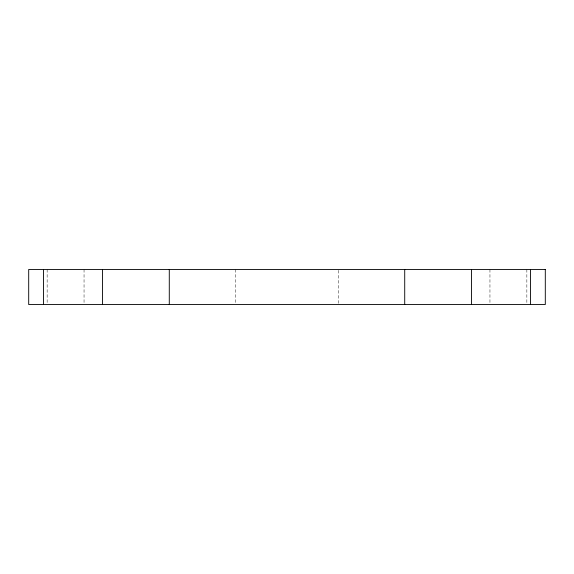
<?xml version="1.0" encoding="UTF-8"?>
<svg xmlns="http://www.w3.org/2000/svg" width="574" height="574" viewBox="0 0 574 574"><rect width="100%" height="100%" fill="white"/><g stroke="black" fill="none" stroke-linecap="round" stroke-linejoin="round"><path stroke-width="0.43" stroke-dasharray="2.87 2.15" d="M526.853 269.471L526.853 303.653M489.952 269.471L489.952 303.653M338.66 270.347L338.66 303.653M235.34 269.471L235.34 303.653M84.048 269.471L84.048 303.653M47.147 269.471L47.147 303.653"/><path stroke-width="0.86" d="M530.541 269.471L530.541 304.529M471.498 269.471L471.498 304.529M404.72 269.471L404.72 304.529M169.28 269.471L169.28 304.529M102.502 269.471L102.502 304.529M43.459 269.471L43.459 304.529M545.3 269.471L28.7 269.471L28.7 304.529L545.3 304.529L545.3 269.471"/></g></svg>
